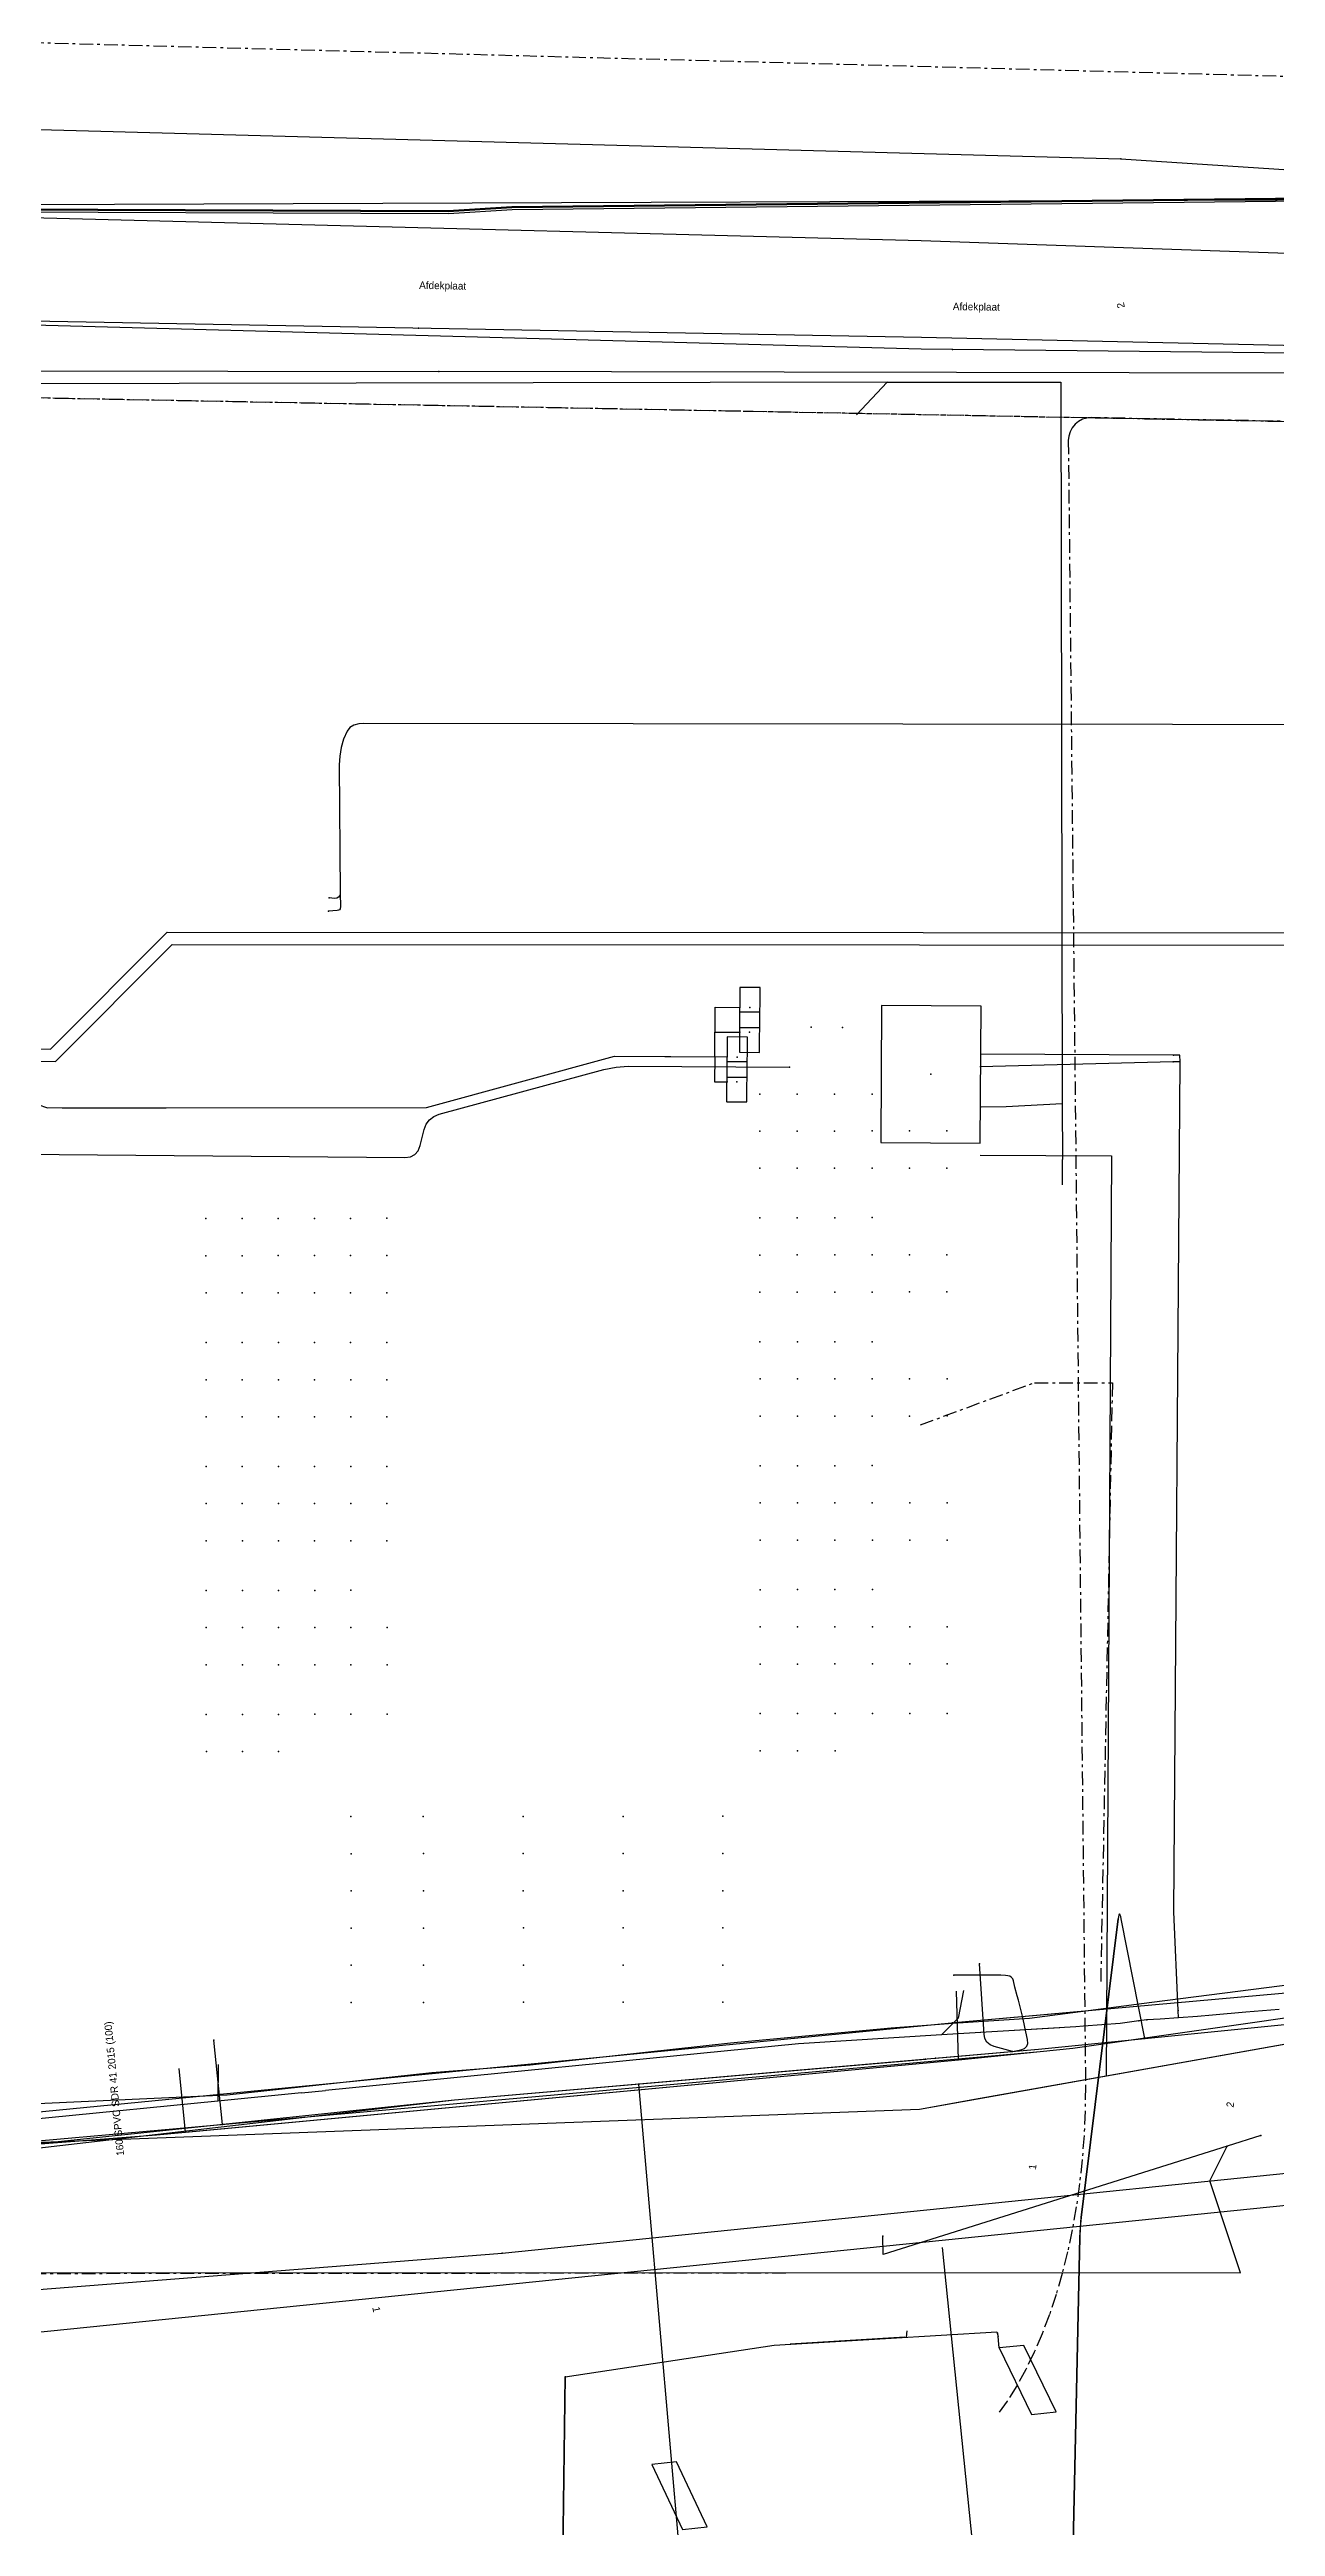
# Model space of a CAD drawing. Header units: metres. Extents: x -529 to 260, y -315 to 217.
# Drawn here: x 49.6 to 99.1, y -6.9 to 93.1 of the extents above; entities that cross this region are included whole.
import ezdxf

# ---------------------------------------------------------------- set-up
doc = ezdxf.new("R2010")
doc.units = ezdxf.units.M
doc.linetypes.add('DISUSED', pattern=[0.9943, 0.55, -0.1666, 0.1111, -0.1666])
for name, color, linetype, true_color in [('GM0772_ELS_Elektriciteitskabel', 7, 'Continuous', 0x960000), ('GM0772_ELS_Mantelbuis', 7, 'Continuous', 0x960000), ('GM0772_GWA_Appurtenance', 7, 'Continuous', 0xba38a8), ('GM0772_GWA_Rioolleiding', 7, 'Continuous', 0xba38a8), ('KL1001_WAT_Appurtenance', 7, 'Continuous', 0x0000ff), ('KL1001_WAT_Mantelbuis', 7, 'Continuous', 0x0000ff), ('KL1001_WAT_Waterleiding', 7, 'Continuous', 0x0000ff), ('KL1011_DAT_Duct', 7, 'Continuous', 0x00ff00), ('KL1011_DAT_ExtraGeometrie', 7, 'Continuous', 0x00ff00), ('KL1011_DAT_Kabelbed', 7, 'Continuous', 0x00ff00), ('KL1011_DAT_Kast', 7, 'Continuous', 0x00ff00), ('KL1011_DAT_TechnischGebouw', 7, 'Continuous', 0x00ff00), ('KL1011_DAT_Telecommunicatiekabel', 7, 'Continuous', 0x00ff00), ('KL1031_ELS_Appurtenance', 7, 'Continuous', 0x960000), ('KL1031_ELS_Duct', 7, 'Continuous', 0x960000), ('KL1031_ELS_Elektriciteitskabel', 7, 'Continuous', 0x960000), ('KL1031_ELS_ExtraDetailinfo', 7, 'Continuous', 0x960000), ('KL1031_ELS_ExtraGeometrie', 7, 'Continuous', 0x960000), ('KL1031_ELS_Kast', 7, 'Continuous', 0x960000), ('KL1031_ELS_Mantelbuis', 7, 'Continuous', 0x960000), ('KL1031_EMS_Elektriciteitskabel', 7, 'Continuous', 0xc80000), ('KL1031_GLD_Annotatie', 7, 'Continuous', 0xffffff), ('KL1031_GLD_Mantelbuis', 7, 'Continuous', 0xffaf3c), ('KL1031_GLD_OlieGasChemicalienPijpleiding', 7, 'Continuous', 0xffaf3c), ('KL1049_DAT_Mantelbuis', 7, 'Continuous', 0x00ff00), ('KL1049_DAT_Telecommunicatiekabel', 7, 'Continuous', 0x00ff00), ('KL1051_DAT_Annotatie', 7, 'Continuous', 0xffffff), ('KL1051_DAT_Appurtenance', 7, 'Continuous', 0x00ff00), ('KL1051_DAT_Kabelbed', 7, 'Continuous', 0x00ff00), ('KL1233_WRM_ThermischePijpleiding', 7, 'Continuous', 0x008080)]:
    doc.layers.add(name, color=color, linetype=linetype, true_color=true_color)

msp = doc.modelspace()

# ---------------------------------------------------------------- linework, layer by layer
at = {"layer": 'GM0772_ELS_Elektriciteitskabel', "linetype": 'CONTINUOUS'}
for points in [[(84.185, 0.773), (84.213, 1.034)], [(70.33, -7.972), (70.425, -0.83), (78.855, 0.455), (87.835, 0.99), (87.881, 0.795)], [(87.931, 0.337), (87.865, 0.945)], [(87.931, 0.337), (89.222, -2.342), (90.217, -2.243), (88.926, 0.436), (87.931, 0.337)], [(76.153, -6.884), (74.909, -4.262), (73.914, -4.361), (75.159, -6.986), (76.153, -6.884)]]:
    msp.add_lwpolyline(points, dxfattribs=at)
at = {"layer": 'GM0772_ELS_Mantelbuis', "linetype": 'CONTINUOUS'}
for points in [[(87.085, -9.87), (85.643, 4.386)], [(84.124, 0.768), (79.493, 0.493)], [(70.426, -0.802), (70.33, -7.972)]]:
    msp.add_lwpolyline(points, dxfattribs=at)
at = {"layer": 'GM0772_GWA_Appurtenance'}
for p in [(92.828, 88.65), (65.328, 80.067), (67.884, 4.16)]:
    msp.add_point(p, dxfattribs=at)
at = {"layer": 'GM0772_GWA_Rioolleiding', "linetype": 'CONTINUOUS'}
for points in [[(-15.239, 91.574), (92.828, 88.65)], [(92.828, 88.65), (142.579, 85.393)], [(-11.265, 80.189), (65.328, 80.067)], [(141.9, 79.92), (65.328, 80.067)], [(67.884, 4.16), (118.731, 9.357)], [(120.119, 8.176), (41.742, 0.206)], [(20.04, 0.413), (67.884, 4.16)]]:
    msp.add_lwpolyline(points, dxfattribs=at)
at = {"layer": 'KL1001_WAT_Appurtenance'}
for p in [(94.943, 52.214), (94.952, 52.484), (93.552, 13.533), (93.876, 13.569), (95.138, 13.953)]:
    msp.add_point(p, dxfattribs=at)
at = {"layer": 'KL1001_WAT_Mantelbuis', "linetype": 'CONTINUOUS'}
msp.add_lwpolyline([(87.177, 13.07), (90.377, 13.271)], dxfattribs=at)
at = {"layer": 'KL1001_WAT_Waterleiding', "linetype": 'CONTINUOUS'}
for points in [[(83.411, 79.635), (40.571, 79.562)], [(82.177, 78.326), (83.411, 79.635)], [(83.411, 79.635), (90.413, 79.639), (90.469, 50.527)], [(94.943, 52.214), (87.149, 52.013)], [(94.952, 52.484), (87.175, 52.533)], [(95.221, 52.215), (94.943, 52.214)], [(95.221, 52.215), (95.216, 52.484), (94.952, 52.484)], [(95.138, 13.953), (94.968, 17.928), (95.221, 52.215)], [(88.208, 50.401), (87.201, 50.389)], [(90.469, 50.527), (88.208, 50.401)], [(90.469, 50.527), (90.482, 48.284)], [(90.481, 47.252), (90.482, 48.284)], [(86.486, 14.759), (86.274, 13.637), (85.603, 12.962)], [(91.325, 13.317), (91.016, 13.292), (85.603, 12.962), (79.834, 12.61), (60.764, 10.723)], [(93.552, 13.533), (92.804, 13.423), (91.325, 13.317)], [(93.876, 13.569), (93.552, 13.533)], [(95.151, 13.654), (94.414, 13.604), (93.876, 13.569)], [(95.151, 13.654), (95.138, 13.953)], [(99.212, 13.988), (97.877, 13.877), (96.525, 13.761), (95.917, 13.708), (95.151, 13.654)], [(56.424, 11.769), (56.411, 10.292)], [(59.792, 10.627), (56.411, 10.292), (49.594, 9.618), (31.277, 7.805), (29.566, 7.665), (22.876, 7.116), (17.489, 6.778), (13.649, 6.538), (7.721, 6.18), (-0.339, 5.693), (-3.459, 5.558), (-5.788, 5.469), (-7.868, 5.399), (-10.542, 5.321)], [(59.792, 10.627), (60.764, 10.723)]]:
    msp.add_lwpolyline(points, dxfattribs=at)
at = {"layer": 'KL1001_WAT_Waterleiding', "linetype": 'DISUSED'}
for points in [[(84.753, 37.575), (89.288, 39.255)], [(89.355, 39.267), (92.489, 39.27), (92.457, 37.606)], [(92.456, 37.535), (92.019, 15.096)]]:
    msp.add_lwpolyline(points, dxfattribs=at)
at = {"layer": 'KL1011_DAT_Duct', "linetype": 'CONTINUOUS'}
for points in [[(87.152, 48.46), (92.451, 48.429), (92.237, 11.303)], [(87.152, 48.46), (92.451, 48.429), (92.237, 11.303)], [(87.152, 48.46), (92.451, 48.429), (92.237, 11.303)], [(87.152, 48.46), (92.451, 48.429), (92.237, 11.303)], [(87.152, 48.46), (92.451, 48.429), (92.237, 11.303)], [(87.152, 48.46), (92.451, 48.429), (92.237, 11.303)], [(87.152, 48.46), (92.451, 48.429), (92.237, 11.303)], [(87.152, 48.46), (92.451, 48.429), (92.237, 11.303)], [(87.152, 48.46), (92.451, 48.429), (92.237, 11.303)], [(87.152, 48.46), (92.451, 48.429), (92.237, 11.303)], [(87.152, 48.46), (92.451, 48.429), (92.237, 11.303)], [(87.152, 48.46), (92.451, 48.429), (92.237, 11.303)], [(87.152, 48.46), (92.451, 48.429), (92.237, 11.303)], [(87.152, 48.46), (92.451, 48.429), (92.237, 11.303)], [(87.152, 48.46), (92.451, 48.429), (92.237, 11.303)], [(148.651, 21.578), (142.832, 21.189), (136.472, 19.178), (92.237, 11.303)], [(148.651, 21.578), (142.832, 21.189), (136.472, 19.178), (92.237, 11.303)], [(148.651, 21.578), (142.832, 21.189), (136.472, 19.178), (92.237, 11.303)], [(148.651, 21.578), (142.832, 21.189), (136.472, 19.178), (92.237, 11.303)], [(148.651, 21.578), (142.832, 21.189), (136.472, 19.178), (92.237, 11.303)], [(148.651, 21.578), (142.832, 21.189), (136.472, 19.178), (92.237, 11.303)], [(148.651, 21.578), (142.832, 21.189), (136.472, 19.178), (92.237, 11.303)], [(148.651, 21.578), (142.832, 21.189), (136.472, 19.178), (92.237, 11.303)], [(148.651, 21.578), (142.832, 21.189), (136.472, 19.178), (92.237, 11.303)], [(148.651, 21.578), (142.832, 21.189), (136.472, 19.178), (92.237, 11.303)], [(148.651, 21.578), (142.832, 21.189), (136.472, 19.178), (92.237, 11.303)], [(148.651, 21.578), (142.832, 21.189), (136.472, 19.178), (92.237, 11.303)], [(148.651, 21.578), (142.832, 21.189), (136.472, 19.178), (92.237, 11.303)], [(148.651, 21.578), (142.832, 21.189), (136.472, 19.178), (92.237, 11.303)], [(148.651, 21.578), (142.832, 21.189), (136.472, 19.178), (92.237, 11.303)], [(148.651, 21.578), (142.832, 21.189), (136.472, 19.178), (92.237, 11.303)], [(148.651, 21.578), (142.832, 21.189), (136.472, 19.178), (92.237, 11.303)], [(92.237, 11.303), (86.932, 10.359)], [(92.237, 11.303), (86.932, 10.359)], [(92.237, 11.303), (86.932, 10.359)], [(92.237, 11.303), (86.932, 10.359)], [(92.237, 11.303), (86.932, 10.359)], [(92.237, 11.303), (86.932, 10.359)], [(92.237, 11.303), (86.932, 10.359)], [(92.237, 11.303), (86.932, 10.359)], [(92.237, 11.303), (86.932, 10.359)], [(92.237, 11.303), (86.932, 10.359)], [(92.237, 11.303), (86.932, 10.359)], [(92.237, 11.303), (86.932, 10.359)], [(92.237, 11.303), (86.932, 10.359)], [(92.237, 11.303), (86.932, 10.359)], [(92.237, 11.303), (86.932, 10.359)], [(92.237, 11.303), (86.932, 10.359)], [(86.932, 10.359), (84.707, 9.963), (34.302, 8.056), (24.48, 7.92), (8.036, 7.19)], [(86.932, 10.359), (84.707, 9.963), (34.302, 8.056), (24.48, 7.92), (8.036, 7.19)], [(86.932, 10.359), (84.707, 9.963), (34.302, 8.056), (24.48, 7.92), (8.036, 7.19)], [(86.932, 10.359), (84.707, 9.963), (34.302, 8.056), (24.48, 7.92), (8.036, 7.19)], [(86.932, 10.359), (84.707, 9.963), (34.302, 8.056), (24.48, 7.92), (8.036, 7.19)], [(86.932, 10.359), (84.707, 9.963), (34.302, 8.056), (24.48, 7.92), (8.036, 7.19)], [(86.932, 10.359), (84.707, 9.963), (34.302, 8.056), (24.48, 7.92), (8.036, 7.19)], [(86.932, 10.359), (84.707, 9.963), (34.302, 8.056), (24.48, 7.92), (8.036, 7.19)], [(86.932, 10.359), (84.707, 9.963), (34.302, 8.056), (24.48, 7.92), (8.036, 7.19)], [(86.932, 10.359), (84.707, 9.963), (34.302, 8.056), (24.48, 7.92), (8.036, 7.19)], [(86.932, 10.359), (84.707, 9.963), (34.302, 8.056), (24.48, 7.92), (8.036, 7.19)], [(86.932, 10.359), (84.707, 9.963), (34.302, 8.056), (24.48, 7.92), (8.036, 7.19)], [(86.932, 10.359), (84.707, 9.963), (34.302, 8.056), (24.48, 7.92), (8.036, 7.19)], [(86.932, 10.359), (84.707, 9.963), (34.302, 8.056), (24.48, 7.92), (8.036, 7.19)], [(86.932, 10.359), (84.707, 9.963), (34.302, 8.056), (24.48, 7.92), (8.036, 7.19)], [(86.932, 10.359), (84.707, 9.963), (34.302, 8.056), (24.48, 7.92), (8.036, 7.19)]]:
    msp.add_lwpolyline(points, dxfattribs=at)
at = {"layer": 'KL1011_DAT_ExtraGeometrie', "linetype": 'CONTINUOUS'}
msp.add_lwpolyline([(87.163, 48.942), (87.194, 54.466), (87.187, 54.47), (83.18, 54.491), (83.176, 54.483), (83.146, 48.965), (83.154, 48.961), (87.154, 48.938), (87.162, 48.941), (87.163, 48.942)], close=True, dxfattribs=at)
at = {"layer": 'KL1011_DAT_Kabelbed', "linetype": 'CONTINUOUS'}
for points in [[(87.152, 48.46), (92.451, 48.429), (92.237, 11.303)], [(148.651, 21.578), (142.832, 21.189), (136.472, 19.178), (92.237, 11.303)], [(92.237, 11.303), (86.932, 10.359)], [(86.932, 10.359), (84.707, 9.963), (34.302, 8.056), (24.48, 7.92), (8.036, 7.19)]]:
    msp.add_lwpolyline(points, dxfattribs=at)
at = {"layer": 'KL1011_DAT_Kast'}
for p in [(80.337, 53.616), (81.601, 53.609)]:
    msp.add_point(p, dxfattribs=at)
at = {"layer": 'KL1011_DAT_TechnischGebouw'}
msp.add_point((85.165, 51.726), dxfattribs=at)
at = {"layer": 'KL1011_DAT_Telecommunicatiekabel', "linetype": 'CONTINUOUS'}
for points in [[(139.907, 47.416), (157.071, 47.419), (157.004, 25.161), (156.502, 24.86), (154.379, 23.361), (148.651, 21.578), (142.832, 21.189), (136.472, 19.178), (84.707, 9.963), (34.302, 8.056), (24.48, 7.92), (8.036, 7.19), (6.934, 9.631), (5.035, 10.132), (-6.759, 10.138), (-6.157, 57.751), (5.944, 57.754), (5.941, 69.854), (6.49, 69.854)], [(87.152, 48.46), (92.451, 48.429), (92.237, 11.303), (84.707, 9.963), (34.302, 8.056), (24.48, 7.92), (8.036, 7.19), (6.934, 9.631), (5.035, 10.132), (-6.759, 10.138), (-6.157, 57.751), (5.944, 57.754), (5.941, 69.854), (6.49, 69.854)]]:
    msp.add_lwpolyline(points, dxfattribs=at)
at = {"layer": 'KL1031_ELS_Appurtenance'}
for p in [(60.873, 58.293), (60.9, 58.84), (77.467, 54.413), (77.461, 53.413), (76.956, 52.416), (79.469, 52.003), (76.949, 51.416), (78.271, 50.915), (79.78, 50.916), (81.288, 50.917), (82.797, 50.918), (78.272, 49.428), (79.781, 49.429), (81.289, 49.429), (82.798, 49.43), (84.306, 49.43), (85.813, 49.43), (78.273, 47.928), (79.782, 47.93), (81.29, 47.931), (82.798, 47.932), (84.307, 47.935), (85.815, 47.936), (55.937, 45.896), (57.395, 45.898), (58.853, 45.9), (60.311, 45.903), (61.769, 45.904), (63.227, 45.907), (78.275, 45.928), (79.783, 45.93), (81.292, 45.932), (82.801, 45.935), (55.938, 44.397), (57.396, 44.4), (58.854, 44.401), (60.312, 44.404), (61.77, 44.406), (63.228, 44.408), (78.276, 44.427), (79.784, 44.43), (81.293, 44.432), (82.801, 44.433), (84.309, 44.436), (85.817, 44.438), (55.941, 42.897), (57.397, 42.897), (58.855, 42.898), (60.313, 42.898), (61.771, 42.899), (63.229, 42.899), (78.277, 42.927), (79.785, 42.929), (81.294, 42.931), (82.803, 42.933), (84.31, 42.935), (85.818, 42.937), (55.941, 40.897), (57.398, 40.897), (58.856, 40.897), (60.314, 40.897), (61.772, 40.898), (63.23, 40.898), (78.279, 40.927), (79.787, 40.928), (81.295, 40.929), (82.804, 40.93), (55.942, 39.398), (57.4, 39.397), (58.857, 39.398), (60.315, 39.398), (61.773, 39.398), (63.231, 39.397), (78.28, 39.426), (79.788, 39.427), (81.296, 39.428), (82.805, 39.43), (84.313, 39.432), (85.821, 39.433), (55.943, 37.897), (57.401, 37.897), (58.858, 37.897), (60.316, 37.897), (61.774, 37.897), (63.232, 37.898), (78.281, 37.927), (79.789, 37.928), (81.297, 37.929), (82.806, 37.93), (84.314, 37.931), (85.822, 37.933), (55.944, 35.896), (57.402, 35.898), (58.86, 35.898), (60.318, 35.899), (61.776, 35.9), (63.234, 35.901), (78.282, 35.926), (79.791, 35.927), (81.299, 35.928), (82.807, 35.929), (55.945, 34.397), (57.403, 34.398), (58.861, 34.398), (60.319, 34.4), (61.776, 34.401), (63.235, 34.401), (78.283, 34.427), (79.792, 34.426), (81.3, 34.427), (82.808, 34.428), (84.317, 34.429), (85.824, 34.43), (55.946, 32.896), (57.404, 32.897), (58.862, 32.898), (60.319, 32.899), (61.777, 32.9), (63.235, 32.901), (78.284, 32.926), (79.792, 32.927), (81.301, 32.928), (82.81, 32.929), (84.318, 32.93), (85.826, 32.93), (55.948, 30.896), (57.406, 30.897), (58.863, 30.898), (60.321, 30.899), (61.779, 30.9), (78.286, 30.926), (79.794, 30.927), (81.302, 30.928), (82.811, 30.929), (55.948, 29.396), (57.407, 29.397), (58.864, 29.397), (60.322, 29.399), (61.78, 29.4), (63.238, 29.401), (78.287, 29.427), (79.795, 29.428), (81.303, 29.429), (82.812, 29.43), (84.32, 29.431), (85.828, 29.432), (55.95, 27.895), (57.408, 27.896), (58.865, 27.897), (60.323, 27.898), (61.781, 27.899), (63.239, 27.9), (78.288, 27.926), (79.797, 27.927), (81.304, 27.929), (82.813, 27.93), (84.321, 27.931), (85.829, 27.932), (55.951, 25.896), (57.408, 25.896), (58.867, 25.897), (60.325, 25.898), (61.783, 25.899), (63.241, 25.901), (78.29, 25.926), (79.798, 25.927), (81.306, 25.927), (82.814, 25.928), (84.323, 25.929), (85.831, 25.93), (55.952, 24.395), (57.41, 24.395), (58.868, 24.396), (78.29, 24.426), (79.798, 24.427), (81.307, 24.428), (61.785, 21.777), (64.701, 21.778), (68.732, 21.78), (72.759, 21.781), (76.784, 21.784), (61.786, 20.276), (64.709, 20.279), (68.734, 20.28), (72.761, 20.282), (76.784, 20.284), (61.787, 18.777), (64.703, 18.778), (68.735, 18.779), (72.761, 18.782), (76.784, 18.784), (61.788, 17.276), (64.711, 17.278), (68.736, 17.28), (72.763, 17.282), (76.784, 17.284), (61.79, 15.777), (64.711, 15.778), (68.737, 15.78), (72.764, 15.782), (76.785, 15.784), (86.092, 15.369), (87.131, 15.827), (61.79, 14.277), (64.713, 14.278), (68.738, 14.28), (72.764, 14.282), (76.785, 14.284), (56.249, 12.757), (85.354, 12.024), (88.469, 12.293), (93.8, 12.816), (84.955, 11.989), (73.386, 10.985), (56.606, 9.358)]:
    msp.add_point(p, dxfattribs=at)
at = {"layer": 'KL1031_ELS_Duct', "linetype": 'CONTINUOUS'}
msp.add_lwpolyline([(90.059, -33.77), (89.715, -32.436), (89.619, -31.649), (89.749, -17.473), (89.805, -16.677), (90.833, -8.982), (90.895, -8.186), (91.173, 4.799), (91.232, 5.595), (92.721, 17.65)], dxfattribs=at)
at = {"layer": 'KL1031_ELS_Elektriciteitskabel', "linetype": 'DISUSED'}
msp.add_lwpolyline([(234.612, 76.846), (181.482, 84.187), (174.352, 86.379), (171.338, 87.264), (169.516, 87.641), (166.976, 88.047), (164.457, 88.478), (161.538, 88.849), (157.644, 89.244), (153.36, 89.77), (151.294, 90.009), (142.823, 90.784), (140.838, 90.855), (36.8, 93.655), (26.115, 94.192), (-143.514, 94.721), (-186.431, 94.832), (-216.489, 95.172), (-226.907, 95), (-251.475, 95.159), (-350.955, 95.119), (-367.548, 94.936)], dxfattribs=at)
at = {"layer": 'KL1031_ELS_Elektriciteitskabel', "linetype": 'CONTINUOUS'}
for points in [[(127.541, 65.784), (62.291, 65.868), (62.095, 65.851), (61.903, 65.802), (61.739, 65.708), (61.625, 65.557), (61.486, 65.232), (61.387, 64.9), (61.329, 64.556), (61.312, 64.204), (61.354, 59.008), (61.366, 58.48), (61.349, 58.386), (61.322, 58.349), (61.281, 58.332), (61.229, 58.324), (60.873, 58.293)], [(127.541, 65.784), (62.291, 65.868), (62.095, 65.851), (61.903, 65.802), (61.739, 65.708), (61.625, 65.557), (61.486, 65.232), (61.387, 64.9), (61.329, 64.556), (61.312, 64.204), (61.354, 59.008), (61.335, 58.932), (61.287, 58.866), (61.213, 58.82), (61.126, 58.813), (60.9, 58.84)], [(46.315, 52.486), (46.627, 52.37), (46.93, 52.227), (47.138, 52.11), (47.339, 51.98), (47.438, 51.91), (47.536, 51.836), (47.734, 51.669), (47.921, 51.49), (48.052, 51.351), (48.175, 51.205), (48.47, 50.925), (48.801, 50.69), (49.163, 50.502), (49.546, 50.367), (64.827, 50.371), (72.416, 52.442), (76.455, 52.419), (76.467, 54.419), (77.467, 54.413)], [(47.921, 51.49), (48.052, 51.351), (48.175, 51.205), (48.47, 50.925), (48.801, 50.69), (49.163, 50.502), (49.546, 50.367), (64.827, 50.371), (72.416, 52.442), (76.455, 52.419), (76.461, 53.42), (77.461, 53.413)], [(46.897, 48.514), (63.957, 48.362), (64.183, 48.391), (64.363, 48.481), (64.494, 48.631), (64.578, 48.843), (64.737, 49.487), (64.819, 49.707), (64.947, 49.884), (65.121, 50.015), (65.339, 50.103), (71.986, 51.91), (72.474, 52.008), (72.969, 52.039), (79.469, 52.003)], [(47.536, 51.836), (47.734, 51.669), (47.921, 51.49), (48.052, 51.351), (48.175, 51.205), (48.47, 50.925), (48.801, 50.69), (49.163, 50.502), (49.546, 50.367), (64.827, 50.371), (72.416, 52.442), (76.956, 52.416)], [(47.536, 51.836), (47.734, 51.669), (47.921, 51.49), (48.052, 51.351), (48.175, 51.205), (48.47, 50.925), (48.801, 50.69), (49.163, 50.502), (49.546, 50.367), (64.827, 50.371), (72.416, 52.442), (76.455, 52.419), (76.45, 51.419), (76.949, 51.416)], [(85.354, 12.024), (89.508, 12.384), (101.297, 13.57), (123.527, 15.66), (134.128, 17.548), (138.235, 18.315)], [(93.8, 12.816), (92.847, 17.654), (92.829, 17.739), (92.811, 17.801), (92.793, 17.838), (92.777, 17.85), (92.762, 17.836), (92.747, 17.799), (92.733, 17.737), (92.721, 17.65), (91.232, 5.595), (91.192, 5.198), (91.173, 4.799), (90.895, -8.186)], [(88.469, 12.293), (88.805, 12.367), (88.948, 12.42), (89.04, 12.506), (89.08, 12.625), (89.07, 12.777), (88.96, 13.281), (88.88, 13.671), (88.704, 14.369), (88.652, 14.541), (88.562, 14.889), (88.503, 15.145), (88.474, 15.227), (88.426, 15.287), (88.361, 15.329), (88.277, 15.348), (88.184, 15.359), (87.998, 15.369), (86.092, 15.369)], [(88.469, 12.293), (87.727, 12.493), (87.556, 12.563), (87.43, 12.671), (87.349, 12.815), (87.314, 12.996), (87.131, 15.827)], [(56.606, 9.358), (56.249, 12.757)], [(-159.298, 3.907), (-153.417, 3.983), (-135.502, 4.086), (-113.246, 4.04), (-85.13, 4.633), (-63.924, 4.258), (-43.209, 4.141), (-32.137, 4.207), (-8.408, 4.663), (15.142, 5.767), (39.363, 7.547), (65.962, 10.34), (84.955, 11.989)], [(73.386, 10.985), (75.049, -8.173)]]:
    msp.add_lwpolyline(points, dxfattribs=at)
at = {"layer": 'KL1031_ELS_ExtraDetailinfo', "linetype": 'CONTINUOUS'}
msp.add_lwpolyline([(90.059, -33.77), (89.715, -32.436), (89.619, -31.649), (89.749, -17.473), (89.805, -16.677), (90.833, -8.982), (90.895, -8.186), (91.173, 4.799), (91.232, 5.595), (92.721, 17.65)], dxfattribs=at)
at = {"layer": 'KL1031_ELS_ExtraGeometrie', "linetype": 'CONTINUOUS'}
for points in [[(78.271, 53.603), (78.28, 55.213), (78.272, 55.219), (77.467, 55.222), (77.462, 55.214), (77.454, 53.609), (77.462, 53.603), (78.262, 53.599), (78.27, 53.602), (78.271, 53.603)], [(78.264, 52.602), (78.275, 54.213), (78.267, 54.218), (77.462, 54.222), (77.456, 54.213), (77.447, 52.609), (77.455, 52.604), (78.255, 52.598), (78.264, 52.602), (78.264, 52.602)], [(77.759, 51.605), (77.77, 53.216), (77.761, 53.221), (76.957, 53.225), (76.951, 53.216), (76.942, 51.612), (76.95, 51.607), (77.75, 51.601), (77.758, 51.605), (77.759, 51.605)], [(77.753, 50.606), (77.764, 52.216), (77.755, 52.222), (76.95, 52.225), (76.945, 52.216), (76.935, 50.613), (76.944, 50.607), (77.744, 50.601), (77.752, 50.605), (77.753, 50.606)]]:
    msp.add_lwpolyline(points, close=True, dxfattribs=at)
at = {"layer": 'KL1031_ELS_Kast'}
for p in [(77.867, 54.412), (77.862, 53.411), (77.356, 52.414), (77.35, 51.414)]:
    msp.add_point(p, dxfattribs=at)
at = {"layer": 'KL1031_ELS_Mantelbuis', "linetype": 'CONTINUOUS'}
msp.add_lwpolyline([(50.137, 50.367), (54.327, 50.37)], dxfattribs=at)
msp.add_lwpolyline([(50.137, 50.367), (54.327, 50.37)], dxfattribs=at)
msp.add_lwpolyline([(50.137, 50.367), (54.327, 50.37)], dxfattribs=at)
msp.add_lwpolyline([(50.137, 50.367), (54.327, 50.37)], dxfattribs=at)
at = {"layer": 'KL1031_EMS_Elektriciteitskabel', "linetype": 'DISUSED'}
for points in [[(20.218, 79.56), (107.92, 77.897)], [(20.218, 79.56), (107.92, 77.897)], [(20.218, 79.56), (107.92, 77.897)], [(20.218, 79.56), (107.92, 77.897)], [(21.008, 79.544), (78.003, 78.465)], [(78.003, 78.465), (91.646, 78.206)], [(78.003, 78.465), (91.646, 78.206)], [(107.915, 77.897), (91.646, 78.206), (91.463, 78.191), (91.288, 78.141), (91.126, 78.057), (90.984, 77.942), (90.868, 77.8), (90.782, 77.64), (90.73, 77.465), (90.713, 77.283), (91.408, 10.901), (91.392, 9.902), (91.347, 8.912), (91.273, 7.935), (91.169, 6.974), (91.036, 6.03), (90.875, 5.108), (90.685, 4.21), (90.468, 3.338), (90.224, 2.497), (89.955, 1.685), (89.659, 0.909), (89.339, 0.169), (88.996, -0.531), (88.631, -1.192), (88.243, -1.809), (87.836, -2.382)], [(91.646, 78.206), (92.961, 78.181)], [(91.646, 78.206), (92.961, 78.181)], [(92.961, 78.181), (107.915, 77.897)], [(92.961, 78.181), (107.915, 77.897)], [(79.32, 3.358), (23.386, 3.308), (23.151, 3.331), (22.926, 3.399), (22.719, 3.509), (22.537, 3.658), (22.388, 3.84), (22.276, 4.047), (22.207, 4.272), (22.184, 4.507), (22.163, 28.943), (22.18, 29.142), (22.228, 29.336), (22.309, 29.518), (22.419, 29.685), (22.556, 29.831), (22.715, 29.953), (22.89, 30.046), (23.081, 30.109), (23.362, 30.142), (23.911, 30.143)]]:
    msp.add_lwpolyline(points, dxfattribs=at)
at = {"layer": 'KL1031_EMS_Elektriciteitskabel', "linetype": 'CONTINUOUS'}
msp.add_lwpolyline([(49.121, 8.393), (65.962, 10.34), (89.508, 12.384), (101.297, 13.57), (123.527, 15.66), (140.83, 18.779)], dxfattribs=at)
at = {"layer": 'KL1031_GLD_Mantelbuis', "linetype": 'CONTINUOUS'}
msp.add_lwpolyline([(86.422, 13.489), (91.403, 13.934)], dxfattribs=at)
at = {"layer": 'KL1031_GLD_OlieGasChemicalienPijpleiding', "linetype": 'CONTINUOUS'}
msp.add_lwpolyline([(20.658, 7.082), (86.422, 13.489), (115.567, 16.1), (140.091, 19.48), (151.704, 22.178), (168.171, 26.079), (182.919, 29.93), (192.576, 32.577)], dxfattribs=at)
at = {"layer": 'KL1049_DAT_Mantelbuis', "linetype": 'CONTINUOUS'}
msp.add_lwpolyline([(38.148, 7.716), (89.428, 12.281)], dxfattribs=at)
at = {"layer": 'KL1049_DAT_Telecommunicatiekabel', "linetype": 'CONTINUOUS'}
for points in [[(-8.429, 6.287), (-8.423, 6.255), (9.366, 6.329), (24.241, 6.642), (53.938, 8.937), (86.283, 11.959), (90.895, 12.431), (106.599, 14.682), (145.972, 20.279)], [(-15.465, 5.034), (-11.83, 5.972), (-10.682, 6.043), (-8.423, 6.255), (9.366, 6.329), (24.241, 6.642), (38.148, 7.716), (53.938, 8.937), (55.113, 9.047), (86.283, 11.959), (86.206, 14.731)], [(-15.465, 5.034), (-11.83, 5.972), (-10.682, 6.043), (-8.423, 6.255), (9.366, 6.329), (24.241, 6.642), (38.148, 7.716), (53.938, 8.937), (55.113, 9.047), (54.861, 11.615)]]:
    msp.add_lwpolyline(points, dxfattribs=at)
at = {"layer": 'KL1051_DAT_Appurtenance'}
for p in [(64.504, 81.81), (86.037, 80.952), (86.041, 13.456), (86.058, 13.44), (97.124, 8.478), (98.474, 8.904), (83.239, 4.851)]:
    msp.add_point(p, dxfattribs=at)
at = {"layer": 'KL1051_DAT_Kabelbed', "linetype": 'CONTINUOUS'}
for points in [[(173.635, 71.022), (171.591, 75.936), (170.996, 77.364), (160.197, 81.171), (150.634, 83.186), (103.049, 84.701), (84.779, 85.335), (24.402, 86.904), (11.736, 87.486), (2.236, 87.474), (-0.752, 84.692), (-51.499, 84.333), (-51.7, 84.331), (-77.798, 84.165), (-198.661, 84.255), (-213.621, 83.996), (-214.322, 83.984)], [(242.362, 54.686), (237.355, 55.953), (217.828, 60.895), (200.25, 66.782), (186.935, 71.679), (173.261, 75.461), (171.591, 75.936), (162.693, 78.041), (153.664, 79.474), (144.551, 80.229), (132.859, 80.383), (103.642, 80.768), (84.774, 80.965), (30.585, 82.437), (24.41, 82.604), (11.772, 82.785), (11.739, 82.786), (-52.953, 82.818)], [(165.089, 76.751), (164.955, 76.786), (155.104, 78.706), (134.769, 80.333), (134.414, 80.349), (132.859, 80.383), (84.792, 81.436), (30.585, 82.437), (20.588, 82.621)], [(86.058, 13.44), (89.153, 13.637), (94.075, 14.286), (102.169, 15.326), (106.516, 14.8), (106.736, 14.448), (111.041, 15.039), (120.432, 16.2), (131.915, 17.62), (142.157, 18.987), (144.257, 19.185), (145.198, 19.771), (146.535, 20.628), (148.791, 22.356), (150.752, 23.485), (156.106, 24.29)], [(48.849, 10.181), (56.787, 10.553), (65.05, 11.453), (69.007, 11.762), (77.084, 12.645), (83.568, 13.253), (86.058, 13.44)], [(22.502, 4.221), (23.302, 3.387), (97.661, 3.361), (96.427, 7.075), (97.124, 8.478)], [(97.124, 8.478), (83.24, 4.105), (83.239, 4.851)], [(98.474, 8.904), (97.124, 8.478)]]:
    msp.add_lwpolyline(points, dxfattribs=at)
at = {"layer": 'KL1233_WRM_ThermischePijpleiding', "linetype": 'CONTINUOUS'}
for points in [[(26.573, 92.153), (26.996, 86.724), (131.59, 87.111), (136.191, 87.156), (140.068, 87.367), (142.619, 87.456), (143.545, 87.48)], [(-5.246, 86.661), (16.81, 86.87), (17.353, 86.298), (24.552, 86.516), (28.357, 86.542), (44.498, 86.644), (65.709, 86.562), (68.275, 86.727), (100.309, 87.071), (113.207, 87.05), (124.222, 86.902), (136.145, 87.048), (139.762, 87.187)], [(-5.246, 86.539), (16.758, 86.75), (17.304, 86.177), (24.554, 86.396), (28.358, 86.422), (44.499, 86.524), (65.713, 86.442), (68.279, 86.607), (100.309, 86.951), (113.207, 86.93), (124.222, 86.781), (136.148, 86.929), (139.766, 87.067)], [(-5.245, 86.621), (16.792, 86.83), (17.337, 86.258), (24.553, 86.476), (28.358, 86.501), (44.498, 86.603), (65.71, 86.522), (68.276, 86.687), (100.309, 87.031), (113.207, 87.01), (124.222, 86.862), (136.146, 87.008), (139.763, 87.147)], [(43.476, 52.74), (49.662, 52.736), (54.37, 57.457), (115.351, 57.419)], [(43.482, 52.241), (49.869, 52.236), (54.577, 56.957), (114.851, 56.926)]]:
    msp.add_lwpolyline(points, dxfattribs=at)

# ---------------------------------------------------------------- texts
at = {"layer": 'KL1031_GLD_Annotatie', "insert": (52.277, 10.801), "char_height": 0.3, "attachment_point": 5, "rotation": 95.363}
msp.add_mtext('160 SPVC SDR 41 2015 (100)', dxfattribs=at)
at = {"layer": 'KL1051_DAT_Annotatie', "char_height": 0.3, "attachment_point": 7}
for s, insert, rotation in [('Afdekplaat', (64.531, 83.311), 358.963), ('Afdekplaat', (64.531, 83.311), 358.963), ('Afdekplaat', (86.053, 82.452), 359.363), ('Afdekplaat', (86.053, 82.452), 359.363), ('2', (92.996, 82.656), 101.963), ('2', (97.378, 10.026), 83.263), ('1', (89.405, 7.515), 83.263), ('1', (62.644, 1.973), 280.763)]:
    msp.add_mtext(s, dxfattribs=dict(at, insert=insert, rotation=rotation))

doc.saveas('drawing.dxf')
